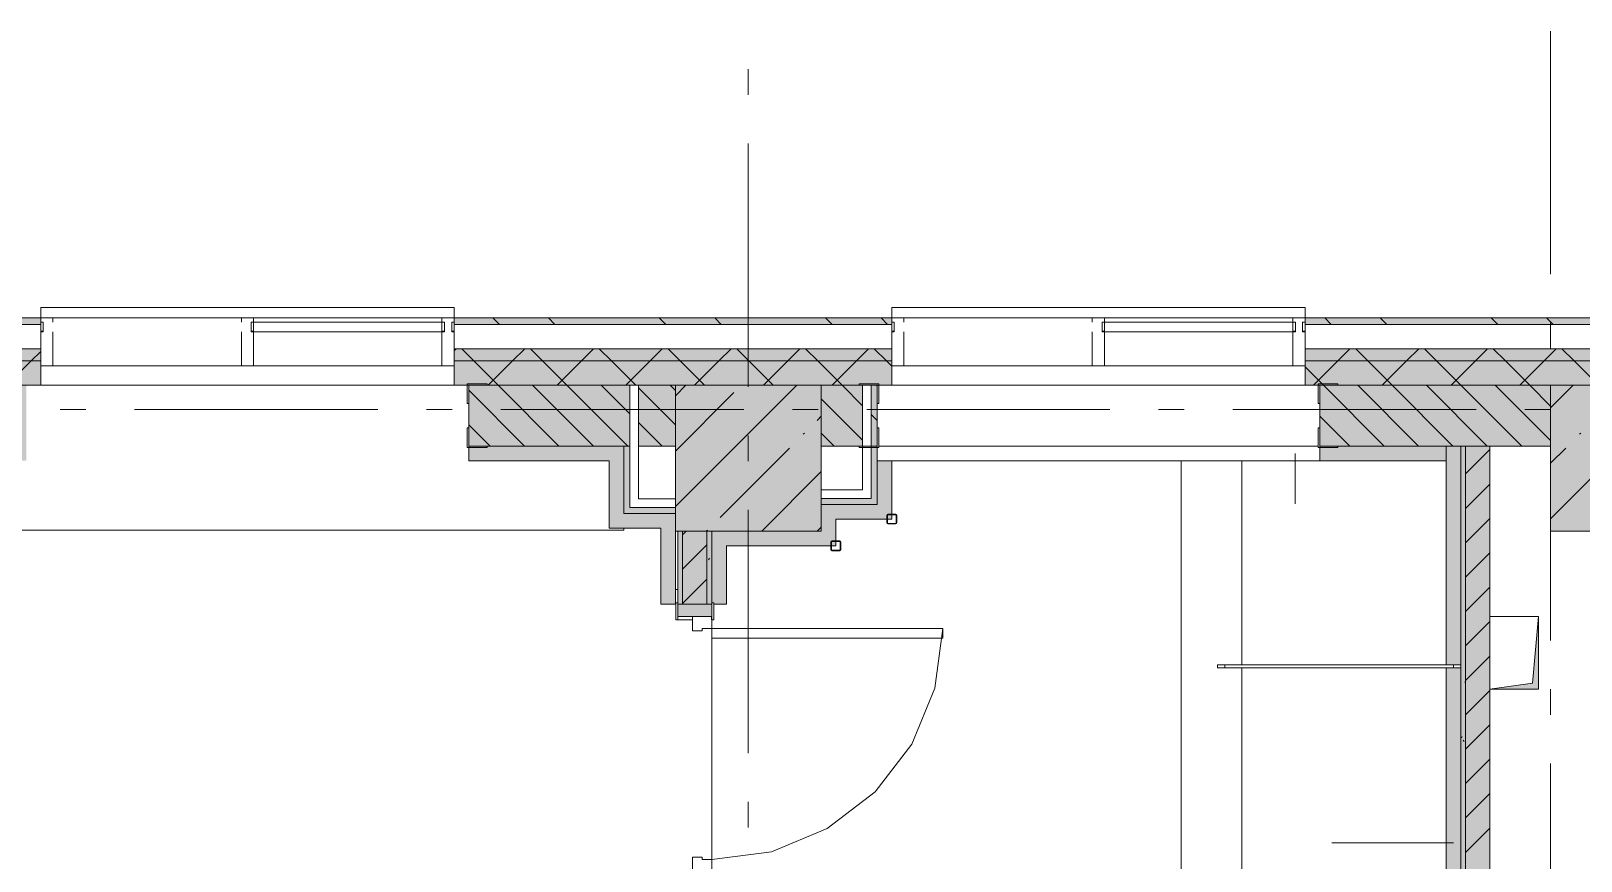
# Model space of a CAD drawing. Header units: millimetres. Extents: x -537608 to 253996, y -217170 to 186033.
# Drawn here: x -329776 to -323401, y -126355 to -122943 of the extents above; entities that cross this region are included whole.
import ezdxf

# ---------------------------------------------------------------- set-up
doc = ezdxf.new("R2010")
doc.units = ezdxf.units.MM
doc.layers.add('PDF _Геометрия', color=7, linetype='Continuous')
doc.layers.add('PDF _Сплошная заливка', color=7, linetype='Continuous', true_color=0xffffff)

msp = doc.modelspace()

# ---------------------------------------------------------------- hatches: boundary and pattern name
at = {"layer": 'PDF _Сплошная заливка', "transparency": 33554559}
h = msp.add_hatch(color=256, dxfattribs=at)
h.paths.add_polyline_path([(-276766.1698, -124149.6224), (-276766.1698, -124122.6244), (-280081.5092, -124122.6244), (-280081.5092, -124149.6224), (-277423.2667, -124149.6224)], flags=0)
h.paths.add_polyline_path([(-281781.5102, -124149.6224), (-281781.5102, -124122.6244), (-282976.5099, -124122.6244), (-282976.5099, -124149.6224), (-282061.2479, -124149.6224)], flags=0)
h.paths.add_polyline_path([(-284676.511, -124149.6224), (-284676.511, -124122.6244), (-288766.5135, -124122.6244), (-288766.5135, -124149.6224), (-285012.6906, -124149.6224)], flags=0)
h.paths.add_polyline_path([(-290466.5125, -124149.6224), (-290466.5125, -124122.6244), (-317511.9667, -124122.6244), (-317511.9667, -124149.6224), (-290493.9411, -124149.6224)], flags=0)
h.paths.add_polyline_path([(-320851.6344, -124149.6224), (-319211.9699, -124149.6224), (-319211.9699, -124122.6244), (-321036.1857, -124122.6244), (-321036.1857, -124149.6224)], flags=0)
h.paths.add_polyline_path([(-322959.8077, -124149.6224), (-322736.1846, -124149.6224), (-322736.1846, -124122.6244), (-324536.1883, -124122.6244), (-324536.1883, -124149.6224), (-323803.077, -124149.6224)], flags=0)
h.paths.add_polyline_path([(-326236.1872, -124149.6224), (-326236.1872, -124122.6244), (-328036.1908, -124122.6244), (-328036.1908, -124149.6224), (-326332.885, -124149.6224)], flags=0)
h.paths.add_polyline_path([(-331441.1878, -124149.6224), (-329736.1897, -124149.6224), (-329736.1897, -124122.6244), (-331441.1878, -124122.6244)], flags=0)
h.paths.add_polyline_path([(-333161.192, -124149.6224), (-333161.192, -124122.6244), (-333373.1891, -124122.6244), (-333373.1891, -124149.6224)], flags=0)
h = msp.add_hatch(color=256, dxfattribs=at)
h.paths.add_polyline_path([(-277423.2667, -124299.6231), (-276766.1698, -124299.6231), (-276766.1698, -124249.6228), (-280081.5092, -124249.6228), (-280081.5092, -124299.6231), (-278266.536, -124299.6231)], flags=0)
h.paths.add_polyline_path([(-281781.5102, -124299.6231), (-281781.5102, -124249.6228), (-282976.5099, -124249.6228), (-282976.5099, -124299.6231), (-282061.2479, -124299.6231)], flags=0)
h.paths.add_polyline_path([(-284676.511, -124299.6231), (-284676.511, -124249.6228), (-288766.5135, -124249.6228), (-288766.5135, -124299.6231), (-285012.6906, -124299.6231)], flags=0)
h.paths.add_polyline_path([(-290493.9411, -124299.6231), (-290466.5125, -124299.6231), (-290466.5125, -124249.6228), (-317511.9667, -124249.6228), (-317511.9667, -124299.6231), (-290915.5758, -124299.6231)], flags=0)
h.paths.add_polyline_path([(-319211.9699, -124299.6231), (-319211.9699, -124249.6228), (-321036.1857, -124249.6228), (-321036.1857, -124299.6231), (-319586.7304, -124299.6231)], flags=0)
h.paths.add_polyline_path([(-326236.1872, -124299.6231), (-326236.1872, -124249.6228), (-328036.1908, -124249.6228), (-328036.1908, -124299.6231), (-326332.885, -124299.6231)], flags=0)
h.paths.add_polyline_path([(-322959.8077, -124299.6231), (-322736.1846, -124299.6231), (-322736.1846, -124249.6228), (-324536.1883, -124249.6228), (-324536.1883, -124299.6231), (-323803.077, -124299.6231)], flags=0)
h.paths.add_polyline_path([(-329736.1897, -124299.6231), (-329736.1897, -124249.6228), (-331441.1878, -124249.6228), (-331441.1878, -124299.6231), (-330127.5969, -124299.6231)], flags=0)
h.paths.add_polyline_path([(-333161.192, -124299.6231), (-333161.192, -124249.6228), (-333373.1891, -124249.6228), (-333373.1891, -124299.6231)], flags=0)
h = msp.add_hatch(color=256, dxfattribs=at)
h.paths.add_polyline_path([(-276766.1698, -124399.6235), (-276766.1698, -124299.6231), (-280081.5092, -124299.6231), (-280081.5092, -124399.6235), (-277423.2667, -124399.6235)], flags=0)
h.paths.add_polyline_path([(-282482.8826, -124399.6235), (-281781.5102, -124399.6235), (-281781.5102, -124299.6231), (-282976.5099, -124299.6231), (-282976.5099, -124399.6235), (-282904.5172, -124399.6235)], flags=0)
h.paths.add_polyline_path([(-284676.511, -124399.6235), (-284676.511, -124299.6231), (-288766.5135, -124299.6231), (-288766.5135, -124399.6235), (-285012.6906, -124399.6235)], flags=0)
h.paths.add_polyline_path([(-290466.5125, -124399.6235), (-290466.5125, -124299.6231), (-317511.9667, -124299.6231), (-317511.9667, -124399.6235), (-290493.9411, -124399.6235)], flags=0)
h.paths.add_polyline_path([(-319211.9699, -124399.6235), (-319211.9699, -124299.6231), (-321036.1857, -124299.6231), (-321036.1857, -124399.6235), (-319586.7304, -124399.6235)], flags=0)
h.paths.add_polyline_path([(-323803.077, -124399.6235), (-322736.1846, -124399.6235), (-322736.1846, -124299.6231), (-324536.1883, -124299.6231), (-324536.1883, -124399.6235), (-324224.7117, -124399.6235)], flags=0)
h.paths.add_polyline_path([(-328036.1908, -124399.6235), (-326236.1872, -124399.6235), (-326236.1872, -124299.6231), (-328036.1908, -124299.6231)], flags=0)
h.paths.add_polyline_path([(-329736.1897, -124399.6235), (-329736.1897, -124299.6231), (-331441.1878, -124299.6231), (-331441.1878, -124399.6235), (-330127.5969, -124399.6235)], flags=0)
h.paths.add_polyline_path([(-333161.192, -124399.6235), (-333161.192, -124299.6231), (-333373.1891, -124299.6231), (-333373.1891, -124399.6235)], flags=0)
h = msp.add_hatch(color=256, dxfattribs=at)
h.paths.add_polyline_path([(-316226.1833, -124649.6246), (-316226.1833, -124399.6235), (-317451.628, -124399.6235), (-317451.628, -124649.6246), (-316406.1833, -124649.6246)], flags=0)
h.paths.add_polyline_path([(-319876.1866, -124649.6246), (-319876.1866, -124399.6235), (-320036.1856, -124399.6235), (-320036.1856, -124649.6246)], flags=0)
h.paths.add_polyline_path([(-320096.1841, -124649.6246), (-320071.184, -124649.6246), (-320071.184, -124399.6235), (-320975.847, -124399.6235), (-320975.847, -124649.6246), (-320429.9997, -124649.6246)], flags=0)
h.paths.add_polyline_path([(-323876.1871, -124649.6246), (-323526.1855, -124649.6246), (-323526.1855, -124399.6235), (-324475.8495, -124399.6235), (-324475.8495, -124649.6246), (-323896.188, -124649.6246)], flags=0)
h.paths.add_polyline_path([(-322926.1872, -124649.6246), (-322795.8473, -124649.6246), (-322795.8473, -124399.6235), (-322926.1872, -124399.6235)], flags=0)
h.paths.add_polyline_path([(-327126.1885, -124649.6246), (-327126.1885, -124399.6235), (-327278.3206, -124399.6235), (-327278.3206, -124649.6246), (-327176.1543, -124649.6246)], flags=0)
h.paths.add_polyline_path([(-330970.8663, -124649.6246), (-329795.8524, -124649.6246), (-329795.8524, -124399.6235), (-331051.1886, -124399.6235), (-331051.1886, -124649.6246), (-330991.1901, -124649.6246)], flags=0)
h.paths.add_polyline_path([(-327975.8478, -124649.6246), (-327313.319, -124649.6246), (-327313.319, -124399.6235), (-327975.8478, -124399.6235)], flags=0)
h.paths.add_polyline_path([(-326526.1901, -124649.6246), (-326355.8484, -124649.6246), (-326355.8484, -124399.6235), (-326526.1901, -124399.6235)], flags=0)
h.paths.add_polyline_path([(-326295.8499, -124649.6246), (-326295.8499, -124399.6235), (-326320.85, -124399.6235), (-326320.85, -124649.6246)], flags=0)
for points in [[(-326996.1888, -124999.6218), (-326526.1901, -124999.6218), (-326526.1901, -124399.6235), (-327126.1885, -124399.6235), (-327126.1885, -124999.6218), (-327096.1892, -124999.6218)], [(-323526.1855, -124999.6218), (-322926.1872, -124999.6218), (-322926.1872, -124399.6235), (-323526.1855, -124399.6235), (-323526.1855, -124649.6246)]]:
    msp.add_hatch(color=256, dxfattribs=at).paths.add_polyline_path(points)
at = {"layer": 'PDF _Сплошная заливка', "true_color": 0xff7d7d, "transparency": 33554559}
h = msp.add_hatch(color=11, dxfattribs=at)
h.paths.add_polyline_path([(-327398.322, -124709.6231), (-327338.3191, -124709.6231), (-327338.3191, -124649.6246), (-327975.8478, -124649.6246), (-327975.8478, -124709.6231)], flags=0)
h.paths.add_polyline_path([(-330991.1901, -124709.6231), (-329795.8524, -124709.6231), (-329795.8524, -124649.6246), (-330991.1901, -124649.6246)], flags=0)
at = {"layer": 'PDF _Сплошная заливка', "true_color": 0xb32d2d, "transparency": 33554559}
h = msp.add_hatch(color=15, dxfattribs=at)
h.paths.add_polyline_path([(-323896.188, -129359.6265), (-323896.188, -128297.6256), (-323956.1865, -128297.6256), (-323956.1865, -129359.6265)], flags=0)
h.paths.add_polyline_path([(-323956.1865, -128285.625), (-323896.188, -128285.625), (-323896.188, -127385.6253), (-323956.1865, -127385.6253)], flags=0)
h.paths.add_polyline_path([(-323896.188, -127373.6248), (-323896.188, -126473.6251), (-323956.1865, -126473.6251), (-323956.1865, -127373.6248), (-323926.1873, -127373.6248)], flags=0)
h.paths.add_polyline_path([(-323896.188, -126461.6245), (-323896.188, -125561.6248), (-323956.1865, -125561.6248), (-323956.1865, -126461.6245), (-323920.0513, -126461.6245)], flags=0)
h.paths.add_polyline_path([(-323896.188, -125549.6242), (-323896.188, -124649.6246), (-323956.1865, -124649.6246), (-323956.1865, -125549.6242), (-323908.0422, -125549.6242)], flags=0)
at = {"layer": 'PDF _Сплошная заливка', "transparency": 33554559}
h = msp.add_hatch(color=256, dxfattribs=at)
h.paths.add_polyline_path([(-323876.1871, -132099.6252), (-323876.1871, -131019.6278), (-323896.188, -131019.6278), (-323896.188, -132099.6252)], flags=0)
h.paths.add_polyline_path([(-323876.1871, -131007.6272), (-323876.1871, -130187.627), (-323896.188, -130187.627), (-323896.188, -131007.6272)], flags=0)
h.paths.add_polyline_path([(-323896.188, -130175.6265), (-323876.1871, -130175.6265), (-323876.1871, -129385.3586), (-323896.188, -129385.3586), (-323896.188, -130159.6257)], flags=0)
h.paths.add_polyline_path([(-323876.1871, -129265.3615), (-323876.1871, -124649.6246), (-323896.188, -124649.6246), (-323896.188, -129265.3615)], flags=0)
h = msp.add_hatch(color=256, dxfattribs=at)
h.paths.add_polyline_path([(-323776.1866, -132099.6252), (-323776.1866, -129365.3577), (-323876.1871, -129365.3577), (-323876.1871, -132099.6252), (-323803.077, -132099.6252)], flags=0)
h.paths.add_polyline_path([(-323876.1871, -129265.3615), (-323776.1866, -129265.3615), (-323776.1866, -124649.6246), (-323876.1871, -124649.6246), (-323876.1871, -128304.4246)], flags=0)
at = {"layer": 'PDF _Сплошная заливка', "true_color": 0x77b143, "transparency": 33554559}
for points in [[(-326332.885, -124889.6231), (-326320.85, -124889.6231), (-326320.85, -124864.623), (-326526.1901, -124864.623), (-326526.1901, -124889.6231), (-326355.8484, -124889.6231)], [(-327126.1885, -124926.6539), (-327126.1885, -124901.6538), (-327338.3191, -124901.6538), (-327338.3191, -124926.6539), (-327176.1543, -124926.6539)]]:
    msp.add_hatch(color=75, dxfattribs=at).paths.add_polyline_path(points)
at = {"layer": 'PDF _Сплошная заливка', "true_color": 0xff7d7d, "transparency": 33554559}
h = msp.add_hatch(color=11, dxfattribs=at)
h.paths.add_polyline_path([(-327186.1871, -132039.6267), (-327126.1885, -132039.6267), (-327126.1885, -130899.6264), (-327186.1871, -130899.6264), (-327186.1871, -131749.6258)], flags=0)
h.paths.add_polyline_path([(-327126.1885, -129749.6256), (-327126.1885, -126449.624), (-327186.1871, -126449.624), (-327186.1871, -129749.6256)], flags=0)
h.paths.add_polyline_path([(-327186.1871, -125299.6231), (-327126.1885, -125299.6231), (-327126.1885, -124926.6539), (-327186.1871, -124926.6539), (-327186.1871, -124986.6524)], flags=0)
at = {"layer": 'PDF _Сплошная заливка', "transparency": 33554559}
h = msp.add_hatch(color=256, dxfattribs=at)
h.paths.add_polyline_path([(-327116.1902, -131739.6254), (-327096.1892, -131739.6254), (-327096.1892, -130899.6264), (-327116.1902, -130899.6264), (-327116.1902, -131157.3868)], flags=0)
h.paths.add_polyline_path([(-327116.1902, -129749.6256), (-327096.1892, -129749.6256), (-327096.1892, -126449.624), (-327116.1902, -126449.624), (-327116.1902, -129744.6264)], flags=0)
h.paths.add_polyline_path([(-327116.1902, -125299.6231), (-327096.1892, -125299.6231), (-327096.1892, -124999.6218), (-327116.1902, -124999.6218), (-327116.1902, -125294.624)], flags=0)
h = msp.add_hatch(color=256, dxfattribs=at)
h.paths.add_polyline_path([(-326976.1878, -131739.6254), (-326976.1878, -130899.6264), (-326996.1888, -130899.6264), (-326996.1888, -131719.6266), (-327096.1892, -131719.6266), (-327096.1892, -131739.6254), (-326996.1888, -131739.6254)], flags=0)
h.paths.add_polyline_path([(-326996.1888, -129749.6256), (-326976.1878, -129749.6256), (-326976.1878, -129365.3577), (-326996.1888, -129365.3577), (-326996.1888, -129730.9078)], flags=0)
h.paths.add_polyline_path([(-326996.1888, -129265.3615), (-326976.1878, -129265.3615), (-326976.1878, -126449.624), (-326996.1888, -126449.624), (-326996.1888, -128304.4246)], flags=0)
h.paths.add_polyline_path([(-326996.1888, -125299.6231), (-326976.1878, -125299.6231), (-326976.1878, -124999.6218), (-326996.1888, -124999.6218), (-326996.1888, -125294.624)], flags=0)
at = {"layer": 'PDF _Сплошная заливка', "true_color": 0x2254ff, "transparency": 33554559}
h = msp.add_hatch(color=160, dxfattribs=at)
h.paths.add_polyline_path([(-326976.1878, -129205.3586), (-326916.1893, -129205.3586), (-326916.1893, -126449.624), (-326968.1875, -126449.624), (-326968.1875, -126454.6231), (-326976.1878, -126454.6231), (-326976.1878, -128304.4246)], flags=0)
h.paths.add_polyline_path([(-326968.1875, -125299.6231), (-326916.1893, -125299.6231), (-326916.1893, -124999.6218), (-326976.1878, -124999.6218), (-326974.9391, -125294.624), (-326968.1875, -125294.624)], flags=0)

# ---------------------------------------------------------------- linework, layer by layer
at = {"layer": 'PDF _Геометрия', "color": 253, "lineweight": 9, "true_color": 0xaaaaaa}
for p, q in [((-323526.1855, -122942.9989), (-323526.1855, -123942.999)), ((-326826.1872, -123099.9536), (-326826.1872, -123205.7885)), ((-326826.1872, -123405.7894), (-326826.1872, -124405.7895)), ((-329736.1897, -124122.6244), (-329736.1897, -124079.6212)), ((-329736.1897, -124079.6212), (-328036.1908, -124079.6212)), ((-328036.1908, -124079.6212), (-328036.1908, -124122.6244)), ((-326236.1872, -124122.6244), (-326236.1872, -124079.6212)), ((-326236.1872, -124079.6212), (-324536.1883, -124079.6212)), ((-324536.1883, -124079.6212), (-324536.1883, -124122.6244)), ((-329736.1897, -124177.6237), (-329726.1914, -124177.6237)), ((-328871.1885, -124177.6237), (-328862.6929, -124177.6237)), ((-328086.1867, -124177.6237), (-328076.1884, -124177.6237)), ((-328046.1892, -124177.6237), (-328036.1908, -124177.6237)), ((-326236.1872, -124177.6237), (-326226.1888, -124177.6237)), ((-325371.1859, -124177.6237), (-325361.1876, -124177.6237)), ((-324586.1885, -124177.6237), (-324576.1858, -124177.6237)), ((-324546.1866, -124177.6237), (-324536.1883, -124177.6237)), ((-323526.1855, -124142.9999), (-323526.1855, -124248.8348)), ((-329550.4543, -124499.6239), (-329656.2849, -124499.6239)), ((-328350.4533, -124499.6239), (-329350.4534, -124499.6239)), ((-328044.6175, -124499.6239), (-328150.4524, -124499.6239)), ((-326844.6165, -124499.6239), (-327844.6209, -124499.6239)), ((-326538.7849, -124499.6239), (-326644.6199, -124499.6239)), ((-325338.784, -124499.6239), (-326338.7841, -124499.6239)), ((-325032.9525, -124499.6239), (-325138.7831, -124499.6239)), ((-323832.9514, -124499.6239), (-324832.9516, -124499.6239)), ((-323527.1156, -124499.6239), (-323632.9505, -124499.6239)), ((-323526.1855, -124448.8314), (-323526.1855, -125448.8316)), ((-326826.1872, -124605.7904), (-326826.1872, -124711.621)), ((-326826.1872, -124911.6219), (-326826.1872, -125911.6221)), ((-327096.1892, -124999.6218), (-327096.1892, -125000.6251)), ((-323576.1858, -125349.6234), (-323776.1866, -125349.6234)), ((-323776.1866, -125349.6234), (-323776.1866, -125649.6247)), ((-323601.1859, -125624.6246), (-323576.1858, -125349.6234)), ((-323576.1858, -125649.6247), (-323576.1858, -125349.6234)), ((-324896.5756, -125549.6242), (-324896.5756, -125561.6248)), ((-324866.5764, -125549.6242), (-324896.5756, -125549.6242)), ((-324896.5756, -125561.6248), (-324866.5764, -125561.6248)), ((-324866.5764, -125549.6242), (-324866.5764, -125561.6248)), ((-323926.1873, -125549.6242), (-324866.5764, -125549.6242)), ((-324866.5764, -125561.6248), (-324866.5764, -125549.6242)), ((-324866.5764, -125561.6248), (-323926.1873, -125561.6248)), ((-323926.1873, -125561.6248), (-323926.1873, -125549.6242)), ((-323926.1873, -125549.6242), (-323926.1873, -125561.6248)), ((-323896.188, -125549.6242), (-323926.1873, -125549.6242)), ((-323926.1873, -125561.6248), (-323896.188, -125561.6248)), ((-323896.188, -125561.6248), (-323896.188, -125549.6242)), ((-323776.1866, -125649.6247), (-323601.1859, -125624.6246)), ((-323776.1866, -125649.6247), (-323576.1858, -125649.6247)), ((-323526.1855, -125648.8324), (-323526.1855, -125754.6674)), ((-323526.1855, -125954.6683), (-323526.1855, -126954.6684)), ((-326826.1872, -126111.623), (-326826.1872, -126217.4579))]:
    msp.add_line(p, q, dxfattribs=at)
at = {"layer": 'PDF _Геометрия', "lineweight": 9}
for p, q in [((-329736.1897, -124122.6244), (-331441.1878, -124122.6244)), ((-329686.1895, -124122.6244), (-329736.1897, -124122.6244)), ((-329736.1897, -124122.6244), (-329736.1897, -124139.624)), ((-329736.1897, -124149.6224), (-329736.1897, -124122.6244)), ((-329686.1895, -124139.624), (-329686.1895, -124122.6244)), ((-329686.1895, -124122.6244), (-328911.1904, -124122.6244)), ((-328861.1902, -124122.6244), (-328911.1904, -124122.6244)), ((-328911.1904, -124122.6244), (-328911.1904, -124139.624)), ((-328861.1902, -124122.6244), (-328086.1867, -124122.6244)), ((-328861.1902, -124139.624), (-328861.1902, -124122.6244)), ((-328036.1908, -124122.6244), (-328086.1867, -124122.6244)), ((-328086.1867, -124122.6244), (-328086.1867, -124139.624)), ((-328036.1908, -124139.624), (-328036.1908, -124122.6244)), ((-326236.1872, -124122.6244), (-328036.1908, -124122.6244)), ((-328036.1908, -124122.6244), (-328036.1908, -124149.6224)), ((-326186.1869, -124122.6244), (-326236.1872, -124122.6244)), ((-326236.1872, -124122.6244), (-326236.1872, -124139.624)), ((-326236.1872, -124149.6224), (-326236.1872, -124122.6244)), ((-326186.1869, -124139.624), (-326186.1869, -124122.6244)), ((-326186.1869, -124122.6244), (-325411.1878, -124122.6244)), ((-325361.1876, -124122.6244), (-325411.1878, -124122.6244)), ((-325411.1878, -124122.6244), (-325411.1878, -124139.624)), ((-325361.1876, -124122.6244), (-324586.1885, -124122.6244)), ((-325361.1876, -124139.624), (-325361.1876, -124122.6244)), ((-324536.1883, -124122.6244), (-324586.1885, -124122.6244)), ((-324586.1885, -124122.6244), (-324586.1885, -124139.624)), ((-324536.1883, -124139.624), (-324536.1883, -124122.6244)), ((-322736.1846, -124122.6244), (-324536.1883, -124122.6244)), ((-324536.1883, -124122.6244), (-324536.1883, -124149.6224)), ((-331441.1878, -124149.6224), (-329736.1897, -124149.6224)), ((-329736.1897, -124139.624), (-329726.1914, -124139.624)), ((-329736.1897, -124249.6228), (-329736.1897, -124149.6224)), ((-329726.1914, -124179.6217), (-329736.1897, -124179.6217)), ((-329736.1897, -124179.6217), (-329736.1897, -124319.624)), ((-329726.1914, -124139.624), (-329726.1914, -124179.6217)), ((-329686.1895, -124319.624), (-329686.1895, -124179.6217)), ((-328911.1904, -124179.6217), (-328911.1904, -124319.624)), ((-328871.1885, -124179.6217), (-328871.1885, -124139.624)), ((-328871.1885, -124139.624), (-328861.1902, -124139.624)), ((-328861.1902, -124179.6217), (-328871.1885, -124179.6217)), ((-328861.1902, -124179.6217), (-328861.1902, -124139.624)), ((-328861.1902, -124139.624), (-328086.1867, -124139.624)), ((-328086.1867, -124179.6217), (-328861.1902, -124179.6217)), ((-328861.1902, -124319.624), (-328861.1902, -124179.6217)), ((-328086.1867, -124139.624), (-328086.1867, -124179.6217)), ((-328086.1867, -124139.624), (-328076.1884, -124139.624)), ((-328076.1884, -124179.6217), (-328086.1867, -124179.6217)), ((-328086.1867, -124179.6217), (-328086.1867, -124319.624)), ((-328076.1884, -124139.624), (-328076.1884, -124179.6217)), ((-328046.1892, -124179.6217), (-328046.1892, -124139.624)), ((-328046.1892, -124139.624), (-328036.1908, -124139.624)), ((-328036.1908, -124179.6217), (-328046.1892, -124179.6217)), ((-328036.1908, -124149.6224), (-328036.1908, -124249.6228)), ((-328036.1908, -124149.6224), (-326236.1872, -124149.6224)), ((-328036.1908, -124319.624), (-328036.1908, -124179.6217)), ((-326236.1872, -124139.624), (-326226.1888, -124139.624)), ((-326236.1872, -124249.6228), (-326236.1872, -124149.6224)), ((-326226.1888, -124179.6217), (-326236.1872, -124179.6217)), ((-326236.1872, -124179.6217), (-326236.1872, -124319.624)), ((-326226.1888, -124139.624), (-326226.1888, -124179.6217)), ((-326186.1869, -124319.624), (-326186.1869, -124179.6217)), ((-325411.1878, -124179.6217), (-325411.1878, -124319.624)), ((-325371.1859, -124179.6217), (-325371.1859, -124139.624)), ((-325371.1859, -124139.624), (-325361.1876, -124139.624)), ((-325361.1876, -124179.6217), (-325371.1859, -124179.6217)), ((-325361.1876, -124179.6217), (-325361.1876, -124139.624)), ((-325361.1876, -124139.624), (-324586.1885, -124139.624)), ((-324586.1885, -124179.6217), (-325361.1876, -124179.6217)), ((-325361.1876, -124319.624), (-325361.1876, -124179.6217)), ((-324586.1885, -124139.624), (-324586.1885, -124179.6217)), ((-324586.1885, -124139.624), (-324576.1858, -124139.624)), ((-324576.1858, -124179.6217), (-324586.1885, -124179.6217)), ((-324586.1885, -124179.6217), (-324586.1885, -124319.624)), ((-324576.1858, -124139.624), (-324576.1858, -124179.6217)), ((-324546.1866, -124179.6217), (-324546.1866, -124139.624)), ((-324546.1866, -124139.624), (-324536.1883, -124139.624)), ((-324536.1883, -124179.6217), (-324546.1866, -124179.6217)), ((-324536.1883, -124149.6224), (-324536.1883, -124249.6228)), ((-324536.1883, -124149.6224), (-322736.1846, -124149.6224)), ((-324536.1883, -124319.624), (-324536.1883, -124179.6217)), ((-331441.1878, -124249.6228), (-329736.1897, -124249.6228)), ((-329736.1897, -124299.6231), (-329736.1897, -124249.6228)), ((-328036.1908, -124257.4036), (-328028.41, -124249.6228)), ((-328036.1908, -124249.6228), (-328036.1908, -124299.6231)), ((-328036.1908, -124249.6228), (-326236.1872, -124249.6228)), ((-327954.9642, -124299.6231), (-328004.9644, -124249.6228)), ((-327795.5637, -124299.6231), (-327745.5635, -124249.6228)), ((-327672.1218, -124299.6231), (-327722.1221, -124249.6228)), ((-327512.7214, -124299.6231), (-327462.7212, -124249.6228)), ((-327389.2796, -124299.6231), (-327439.2798, -124249.6228)), ((-327229.8791, -124299.6231), (-327179.8789, -124249.6228)), ((-327106.4373, -124299.6231), (-327156.4375, -124249.6228)), ((-326947.0368, -124299.6231), (-326897.0366, -124249.6228)), ((-326823.5951, -124299.6231), (-326873.5953, -124249.6228)), ((-326664.1946, -124299.6231), (-326614.1944, -124249.6228)), ((-326540.7527, -124299.6231), (-326590.7529, -124249.6228)), ((-326381.3523, -124299.6231), (-326331.3521, -124249.6228)), ((-326257.9105, -124299.6231), (-326307.9064, -124249.6228)), ((-326236.1872, -124299.6231), (-326236.1872, -124249.6228)), ((-324536.1883, -124249.6228), (-324536.1883, -124299.6231)), ((-324536.1883, -124249.6228), (-322736.1846, -124249.6228)), ((-324401.4521, -124299.6231), (-324351.4518, -124249.6228)), ((-324278.0102, -124299.6231), (-324328.0105, -124249.6228)), ((-324118.6097, -124299.6231), (-324068.6095, -124249.6228)), ((-323995.1679, -124299.6231), (-324045.1639, -124249.6228)), ((-323835.7675, -124299.6231), (-323785.7673, -124249.6228)), ((-323712.3214, -124299.6231), (-323762.3216, -124249.6228)), ((-323552.9209, -124299.6231), (-323502.9207, -124249.6228)), ((-323429.4791, -124299.6231), (-323479.4793, -124249.6228)), ((-331441.1878, -124299.6231), (-329736.1897, -124299.6231)), ((-329875.4644, -124399.6235), (-329775.4639, -124299.6231)), ((-329775.4639, -124299.6231), (-329736.1897, -124260.3488)), ((-329736.1897, -124399.6235), (-329736.1897, -124299.6231)), ((-328036.1908, -124299.6231), (-328036.1908, -124399.6235)), ((-328036.1908, -124299.6231), (-326236.1872, -124299.6231)), ((-327854.9637, -124399.6235), (-327954.9642, -124299.6231)), ((-327895.5641, -124399.6235), (-327795.5637, -124299.6231)), ((-327572.1214, -124399.6235), (-327672.1218, -124299.6231)), ((-327612.7218, -124399.6235), (-327512.7214, -124299.6231)), ((-327289.2792, -124399.6235), (-327389.2796, -124299.6231)), ((-327329.8796, -124399.6235), (-327229.8791, -124299.6231)), ((-327006.4368, -124399.6235), (-327106.4373, -124299.6231)), ((-327047.0373, -124399.6235), (-326947.0368, -124299.6231)), ((-326723.5946, -124399.6235), (-326823.5951, -124299.6231)), ((-326764.195, -124399.6235), (-326664.1946, -124299.6231)), ((-326440.7523, -124399.6235), (-326540.7527, -124299.6231)), ((-326481.3527, -124399.6235), (-326381.3523, -124299.6231)), ((-326236.1872, -124321.342), (-326257.9105, -124299.6231)), ((-326236.1872, -124399.6235), (-326236.1872, -124299.6231)), ((-324536.1883, -124299.6231), (-324536.1883, -124399.6235)), ((-324536.1883, -124299.6231), (-322736.1846, -124299.6231)), ((-324501.4525, -124399.6235), (-324401.4521, -124299.6231)), ((-324178.0098, -124399.6235), (-324278.0102, -124299.6231)), ((-324218.6102, -124399.6235), (-324118.6097, -124299.6231)), ((-323895.1675, -124399.6235), (-323995.1679, -124299.6231)), ((-323935.7636, -124399.6235), (-323835.7675, -124299.6231)), ((-323612.321, -124399.6235), (-323712.3214, -124299.6231)), ((-323652.9213, -124399.6235), (-323552.9209, -124299.6231)), ((-323329.4786, -124399.6235), (-323429.4791, -124299.6231)), ((-329736.1897, -124319.624), (-329686.1895, -124319.624)), ((-329686.1895, -124319.624), (-328911.1904, -124319.624)), ((-328911.1904, -124319.624), (-328861.1902, -124319.624)), ((-328861.1902, -124319.624), (-328086.1867, -124319.624)), ((-328086.1867, -124319.624), (-328036.1908, -124319.624)), ((-326236.1872, -124319.624), (-326186.1869, -124319.624)), ((-326186.1869, -124319.624), (-325411.1878, -124319.624)), ((-325411.1878, -124319.624), (-325361.1876, -124319.624)), ((-325361.1876, -124319.624), (-324586.1885, -124319.624)), ((-324586.1885, -124319.624), (-324536.1883, -124319.624)), ((-324460.8521, -124399.6235), (-324536.1883, -124324.2873)), ((-331441.1878, -124399.6235), (-329736.1897, -124399.6235)), ((-328036.1908, -124399.6235), (-326236.1872, -124399.6235)), ((-327975.8478, -124649.6246), (-327975.8478, -124399.6235)), ((-327975.8478, -124399.6235), (-327313.319, -124399.6235)), ((-327746.3859, -124649.6246), (-327975.8478, -124420.1584)), ((-327604.9669, -124649.6246), (-327854.9637, -124399.6235)), ((-327463.5436, -124649.6246), (-327713.5447, -124399.6235)), ((-327322.1203, -124649.6246), (-327572.1214, -124399.6235)), ((-327313.319, -124517.0025), (-327430.7024, -124399.6235)), ((-327313.319, -124399.6235), (-327278.3206, -124399.6235)), ((-327313.319, -124399.6235), (-327313.319, -124649.6246)), ((-327278.3206, -124399.6235), (-327126.1885, -124399.6235)), ((-327278.3206, -124649.6246), (-327278.3206, -124399.6235)), ((-327126.1885, -124562.7141), (-327278.3206, -124410.582)), ((-327126.1885, -124421.2951), (-327147.8602, -124399.6235)), ((-327126.1885, -124442.3725), (-327083.4394, -124399.6235)), ((-327126.1885, -124898.5708), (-326627.2412, -124399.6235)), ((-326526.1901, -124399.6235), (-327126.1885, -124399.6235)), ((-327126.1885, -124399.6235), (-327126.1885, -124649.6246)), ((-327126.1885, -124399.6235), (-327126.1885, -124649.6246)), ((-327126.1885, -124670.4738), (-326885.3934, -124429.6744)), ((-326526.1901, -124649.6246), (-326526.1901, -124399.6235)), ((-326355.8484, -124399.6235), (-326526.1901, -124399.6235)), ((-326526.1901, -124399.6235), (-326526.1901, -124649.6246)), ((-326355.8484, -124484.5274), (-326440.7523, -124399.6235)), ((-326320.85, -124399.6235), (-326355.8484, -124399.6235)), ((-326355.8484, -124649.6246), (-326355.8484, -124399.6235)), ((-326295.8499, -124399.6235), (-326320.85, -124399.6235)), ((-326320.85, -124649.6246), (-326320.85, -124399.6235)), ((-326295.8499, -124403.1027), (-326299.329, -124399.6235)), ((-326295.8499, -124649.6246), (-326295.8499, -124399.6235)), ((-324536.1883, -124399.6235), (-322736.1846, -124399.6235)), ((-323526.1855, -124399.6235), (-324475.8495, -124399.6235)), ((-324475.8495, -124399.6235), (-324475.8495, -124649.6246)), ((-324210.8509, -124649.6246), (-324460.8521, -124399.6235)), ((-324069.432, -124649.6246), (-324319.4288, -124399.6235)), ((-323928.0087, -124649.6246), (-324178.0098, -124399.6235)), ((-323786.5854, -124649.6246), (-324036.5865, -124399.6235)), ((-323645.1664, -124649.6246), (-323895.1675, -124399.6235)), ((-323526.1855, -124627.1822), (-323753.7442, -124399.6235)), ((-323526.1855, -124485.7589), (-323612.321, -124399.6235)), ((-323526.1855, -124491.9508), (-323433.8625, -124399.6235)), ((-323526.1855, -124948.1447), (-322977.6643, -124399.6235)), ((-322926.1872, -124399.6235), (-323526.1855, -124399.6235)), ((-323526.1855, -124399.6235), (-323526.1855, -124649.6246)), ((-323526.1855, -124649.6246), (-323526.1855, -124399.6235)), ((-326355.8484, -124625.9464), (-326526.1901, -124455.6089)), ((-327887.8091, -124649.6246), (-327975.8478, -124561.5816)), ((-327180.7013, -124649.6246), (-327278.3206, -124552.0053)), ((-326543.2459, -124543.7251), (-326526.1901, -124526.6693)), ((-326295.8499, -124544.5259), (-326320.85, -124519.5258)), ((-324352.2742, -124649.6246), (-324475.8495, -124526.0493)), ((-326600.269, -124600.7482), (-326595.5282, -124596.0074)), ((-326473.5935, -124649.6246), (-326526.1901, -124597.0279)), ((-323406.8903, -124600.7482), (-323402.1495, -124596.0074)), ((-327338.3191, -124649.6246), (-327975.8478, -124649.6246)), ((-327338.3191, -124649.6246), (-327975.8478, -124649.6246)), ((-327975.8478, -124649.6246), (-327975.8478, -124709.6231)), ((-327338.3191, -124709.6231), (-327338.3191, -124649.6246)), ((-327338.3191, -124866.6553), (-327338.3191, -124649.6246)), ((-327313.319, -124649.6246), (-327338.3191, -124649.6246)), ((-327313.319, -124649.6246), (-327313.319, -124866.6553)), ((-327126.1885, -124649.6246), (-327278.3206, -124649.6246)), ((-327278.3206, -124649.6246), (-327278.3206, -124866.6553)), ((-327126.1885, -124649.6246), (-327126.1885, -124999.6218)), ((-326942.4166, -124942.9001), (-326657.2965, -124657.7757)), ((-326526.1901, -124999.6218), (-326526.1901, -124649.6246)), ((-326526.1901, -124649.6246), (-326355.8484, -124649.6246)), ((-326355.8484, -124649.6246), (-326355.8484, -124829.6245)), ((-326320.85, -124864.623), (-326320.85, -124649.6246)), ((-326295.8499, -124649.6246), (-326320.85, -124649.6246)), ((-326295.8499, -124889.6231), (-326295.8499, -124649.6246)), ((-324576.9954, -124679.6238), (-324576.9954, -124886.4066)), ((-324475.8495, -124649.6246), (-323956.1865, -124649.6246)), ((-323956.1865, -124649.6246), (-324475.8495, -124649.6246)), ((-324475.8495, -124649.6246), (-324475.8495, -124709.6231)), ((-323896.188, -124649.6246), (-323956.1865, -124649.6246)), ((-323956.1865, -124649.6246), (-323896.188, -124649.6246)), ((-323956.1865, -124709.6231), (-323956.1865, -124649.6246)), ((-323876.1871, -124649.6246), (-323896.188, -124649.6246)), ((-323896.188, -124649.6246), (-323896.188, -125549.6242)), ((-323896.188, -125549.6242), (-323896.188, -124649.6246)), ((-323776.1866, -124649.6246), (-323876.1871, -124649.6246)), ((-323876.1871, -129265.3615), (-323876.1871, -124649.6246)), ((-323876.1871, -124764.3082), (-323776.1866, -124664.3077)), ((-323776.1866, -129265.3615), (-323776.1866, -124649.6246)), ((-323776.1866, -124649.6246), (-323526.1855, -124649.6246)), ((-323526.1855, -124649.6246), (-323526.1855, -124999.6218)), ((-323526.1855, -124720.0477), (-323463.9135, -124657.7757)), ((-327975.8478, -124709.6231), (-327398.322, -124709.6231)), ((-327398.322, -124709.6231), (-327398.322, -124986.6524)), ((-327338.3191, -124926.6539), (-327338.3191, -124709.6231)), ((-326771.0457, -124999.6218), (-326526.1901, -124754.7663)), ((-326235.847, -124709.6231), (-326295.8499, -124709.6231)), ((-326295.8499, -124709.6231), (-326295.8499, -124889.6231)), ((-326235.847, -124889.6231), (-326235.847, -124709.6231)), ((-324475.8495, -124709.6231), (-326235.847, -124709.6231)), ((-324475.8495, -124709.6231), (-323956.1865, -124709.6231)), ((-323956.1865, -124709.6231), (-323956.1865, -125549.6242)), ((-323876.1871, -124905.7314), (-323776.1866, -124805.731)), ((-327338.3191, -124901.6538), (-327338.3191, -124866.6553)), ((-327313.319, -124866.6553), (-327313.319, -124901.6538)), ((-327278.3206, -124866.6553), (-327126.1885, -124866.6553)), ((-327126.1885, -124866.6553), (-327126.1885, -124901.6538)), ((-326355.8484, -124829.6245), (-326526.1901, -124829.6245)), ((-326526.1901, -124829.6245), (-326526.1901, -124864.623)), ((-326526.1901, -124864.623), (-326526.1901, -124889.6231)), ((-326526.1901, -124864.623), (-326355.8484, -124864.623)), ((-326466.1873, -124889.6231), (-326526.1901, -124889.6231)), ((-326526.1901, -124889.6231), (-326526.1901, -124999.6218)), ((-326526.1901, -124889.6231), (-326355.8484, -124889.6231)), ((-326295.8499, -124889.6231), (-326466.1873, -124889.6231)), ((-326355.8484, -124864.623), (-326320.85, -124864.623)), ((-326355.8484, -124889.6231), (-326320.85, -124889.6231)), ((-326320.85, -124889.6231), (-326295.8499, -124889.6231)), ((-326235.847, -124949.6216), (-326235.847, -124889.6231)), ((-327338.3191, -124926.6539), (-327338.3191, -124901.6538)), ((-327186.1871, -124926.6539), (-327338.3191, -124926.6539)), ((-327126.1885, -124926.6539), (-327338.3191, -124926.6539)), ((-327313.319, -124901.6538), (-327126.1885, -124901.6538)), ((-327126.1885, -124926.6539), (-327186.1871, -124926.6539)), ((-327126.1885, -124901.6538), (-327126.1885, -124926.6539)), ((-327126.1885, -125299.6231), (-327126.1885, -124926.6539)), ((-326466.1873, -124999.6218), (-326466.1873, -124949.6216)), ((-326466.1873, -124949.6216), (-326235.847, -124949.6216)), ((-326254.6767, -124930.7962), (-326255.8479, -124933.6251)), ((-326255.8479, -124933.6251), (-326255.8479, -124965.6223)), ((-326251.8477, -124929.6249), (-326254.6767, -124930.7962)), ((-326253.85, -124933.6251), (-326253.2644, -124932.2085)), ((-326253.85, -124965.6223), (-326253.85, -124933.6251)), ((-326253.2644, -124932.2085), (-326251.8477, -124931.6229)), ((-326219.8505, -124929.6249), (-326251.8477, -124929.6249)), ((-326251.8477, -124931.6229), (-326219.8505, -124931.6229)), ((-326217.0216, -124930.7962), (-326219.8505, -124929.6249)), ((-326219.8505, -124931.6229), (-326218.4339, -124932.2085)), ((-326218.4339, -124932.2085), (-326217.8483, -124933.6251)), ((-326217.8483, -124933.6251), (-326217.8483, -124965.6223)), ((-326215.8503, -124933.6251), (-326217.0216, -124930.7962)), ((-326215.8503, -124965.6223), (-326215.8503, -124933.6251)), ((-323876.1871, -125047.1505), (-323776.1866, -124947.15)), ((-327398.322, -124986.6524), (-327338.3191, -124986.6524)), ((-327338.3191, -124986.6524), (-327186.1871, -124986.6524)), ((-327186.1871, -124986.6524), (-327186.1871, -125299.6231)), ((-327126.1885, -124999.6218), (-327116.1902, -124999.6218)), ((-327096.1892, -124999.6218), (-327116.1902, -124999.6218)), ((-327116.1902, -124999.6218), (-327116.1902, -125294.624)), ((-327116.1902, -124999.6218), (-327096.1892, -124999.6218)), ((-327096.1892, -125014.46), (-327081.3511, -124999.6218)), ((-326996.1888, -124999.6218), (-327096.1892, -124999.6218)), ((-327096.1892, -124999.6218), (-327096.1892, -125299.6231)), ((-327096.1892, -124999.6218), (-326996.1888, -124999.6218)), ((-326999.1427, -124999.6218), (-326994.699, -124995.1825)), ((-326976.1878, -124999.6218), (-326996.1888, -124999.6218)), ((-326996.1888, -124999.6218), (-326996.1888, -125299.6231)), ((-326996.1888, -124999.6218), (-326976.1878, -124999.6218)), ((-326916.1893, -124999.6218), (-326976.1878, -124999.6218)), ((-326976.1878, -124999.6218), (-326976.1878, -125294.624)), ((-326976.1878, -125294.624), (-326976.1878, -124999.6218)), ((-326976.1878, -124999.6218), (-326526.1901, -124999.6218)), ((-326526.1901, -124999.6218), (-326916.1893, -124999.6218)), ((-326542.9445, -124999.6218), (-326526.1901, -124982.8675)), ((-326466.1873, -125059.6247), (-326466.1873, -124999.6218)), ((-326255.8479, -124965.6223), (-326254.6767, -124968.4513)), ((-326254.6767, -124968.4513), (-326251.8477, -124969.6226)), ((-326253.2644, -124967.039), (-326253.85, -124965.6223)), ((-326251.8477, -124967.6246), (-326253.2644, -124967.039)), ((-326219.8505, -124967.6246), (-326251.8477, -124967.6246)), ((-326251.8477, -124969.6226), (-326219.8505, -124969.6226)), ((-326218.4339, -124967.039), (-326219.8505, -124967.6246)), ((-326219.8505, -124969.6226), (-326217.0216, -124968.4513)), ((-326217.8483, -124965.6223), (-326218.4339, -124967.039)), ((-326217.0216, -124968.4513), (-326215.8503, -124965.6223)), ((-323526.1855, -124999.6218), (-323326.1889, -124999.6218)), ((-327096.1892, -125155.8833), (-326996.1888, -125055.8828)), ((-326916.1893, -125299.6231), (-326916.1893, -125059.6247)), ((-326916.1893, -125059.6247), (-326466.1873, -125059.6247)), ((-326485.0171, -125040.7949), (-326486.1883, -125043.6239)), ((-326486.1883, -125043.6239), (-326486.1883, -125075.6254)), ((-326486.1883, -125075.6254), (-326485.0171, -125078.4501)), ((-326482.1881, -125039.6238), (-326485.0171, -125040.7949)), ((-326485.0171, -125078.4501), (-326482.1881, -125079.6256)), ((-326484.1903, -125043.6239), (-326483.6004, -125042.2073)), ((-326484.1903, -125075.6254), (-326484.1903, -125043.6239)), ((-326483.6004, -125077.0378), (-326484.1903, -125075.6254)), ((-326483.6004, -125042.2073), (-326482.1881, -125041.6217)), ((-326482.1881, -125077.6234), (-326483.6004, -125077.0378)), ((-326450.1866, -125039.6238), (-326482.1881, -125039.6238)), ((-326482.1881, -125041.6217), (-326450.1866, -125041.6217)), ((-326450.1866, -125077.6234), (-326482.1881, -125077.6234)), ((-326482.1881, -125079.6256), (-326450.1866, -125079.6256)), ((-326447.3619, -125040.7949), (-326450.1866, -125039.6238)), ((-326450.1866, -125041.6217), (-326448.7742, -125042.2073)), ((-326448.7742, -125077.0378), (-326450.1866, -125077.6234)), ((-326450.1866, -125079.6256), (-326447.3619, -125078.4501)), ((-326448.7742, -125042.2073), (-326448.1886, -125043.6239)), ((-326448.1886, -125075.6254), (-326448.7742, -125077.0378)), ((-326448.1886, -125043.6239), (-326448.1886, -125075.6254)), ((-326446.1864, -125043.6239), (-326447.3619, -125040.7949)), ((-326447.3619, -125078.4501), (-326446.1864, -125075.6254)), ((-326446.1864, -125075.6254), (-326446.1864, -125043.6239)), ((-323876.1871, -125188.5738), (-323776.1866, -125088.5733)), ((-327096.1892, -125297.3022), (-326996.1888, -125197.3018)), ((-323876.1871, -125329.9927), (-323776.1866, -125229.9966)), ((-327186.1871, -125299.6231), (-327126.1885, -125299.6231)), ((-327116.1902, -125294.624), (-327124.1906, -125294.624)), ((-327124.1906, -125294.624), (-327124.1906, -125364.6252)), ((-327116.1902, -125364.6252), (-327116.1902, -125294.624)), ((-326976.1878, -125299.6231), (-327116.1902, -125299.6231)), ((-327116.1902, -125299.6231), (-327116.1902, -125349.6234)), ((-326968.1875, -125294.624), (-326976.1878, -125294.624)), ((-326976.1878, -125294.624), (-326976.1878, -125364.6252)), ((-326976.1878, -125349.6234), (-326976.1878, -125299.6231)), ((-326968.1875, -125364.6252), (-326968.1875, -125294.624)), ((-326968.1875, -125299.6231), (-326916.1893, -125299.6231)), ((-327124.1906, -125364.6252), (-327116.1902, -125364.6252)), ((-327116.1902, -125349.6234), (-326976.1878, -125349.6234)), ((-327056.1874, -125349.6234), (-327116.1902, -125349.6234)), ((-327116.1902, -125349.6234), (-327116.1902, -125364.6252)), ((-327116.1902, -125364.6252), (-327056.1874, -125364.6252)), ((-326976.1878, -125349.6234), (-327056.1874, -125349.6234)), ((-327056.1874, -125349.6234), (-327056.1874, -125409.6219)), ((-327056.1874, -125364.6252), (-327056.1874, -125349.6234)), ((-327016.1898, -125409.6219), (-327016.1898, -125399.6236)), ((-327016.1898, -125399.6236), (-326976.1878, -125399.6236)), ((-326976.1878, -125349.6234), (-326977.1869, -125349.6234)), ((-326977.1869, -125349.6234), (-326977.1869, -125364.6252)), ((-326977.1869, -125364.6252), (-326976.1878, -125364.6252)), ((-326976.1878, -125399.6236), (-326976.1878, -125349.6234)), ((-326976.1878, -125364.6252), (-326976.1878, -125349.6234)), ((-326976.1878, -125364.6252), (-326968.1875, -125364.6252)), ((-326026.188, -125399.6236), (-326976.1878, -125399.6236)), ((-326976.1878, -125399.6236), (-326976.1878, -125439.6255)), ((-326058.5598, -125645.5039), (-326026.188, -125399.6236)), ((-326026.188, -125439.6255), (-326026.188, -125399.6236)), ((-323876.1871, -125471.416), (-323776.1866, -125371.4155)), ((-327056.1874, -125409.6219), (-327016.1898, -125409.6219)), ((-326976.1878, -125439.6255), (-326026.188, -125439.6255)), ((-323876.1871, -125612.8393), (-323776.1866, -125512.8389)), ((-323956.1865, -125561.6248), (-323956.1865, -126461.6245)), ((-323896.188, -125561.6248), (-323896.188, -126461.6245)), ((-323896.188, -126461.6245), (-323896.188, -125561.6248)), ((-326153.462, -125874.6257), (-326058.5598, -125645.5039)), ((-323876.1871, -125754.2583), (-323776.1866, -125654.2579)), ((-323876.1871, -125895.6816), (-323776.1866, -125795.6811)), ((-326304.4358, -126071.3756), (-326153.462, -125874.6257)), ((-323876.1871, -126037.1006), (-323776.1866, -125937.1001)), ((-326501.19, -126222.3494), (-326304.4358, -126071.3756)), ((-323876.1871, -126178.5239), (-323776.1866, -126078.5234)), ((-326730.3118, -126317.2517), (-326501.19, -126222.3494)), ((-323876.1871, -126319.9429), (-323776.1866, -126219.9424)), ((-323926.1873, -126281.5083), (-324426.1895, -126281.5083)), ((-327016.1898, -126339.6252), (-327056.1874, -126339.6252)), ((-327056.1874, -126339.6252), (-327056.1874, -126399.6237)), ((-327016.1898, -126349.6235), (-327016.1898, -126339.6252)), ((-326976.1878, -126349.6235), (-327016.1898, -126349.6235)), ((-326976.1878, -126349.6235), (-326730.3118, -126317.2517)), ((-326976.1878, -126399.6237), (-326976.1878, -126349.6235))]:
    msp.add_line(p, q, dxfattribs=at)
at = {"layer": 'PDF _Геометрия', "color": 8, "lineweight": 9, "true_color": 0x787878}
for p, q in [((-327849.7407, -124149.6224), (-327876.743, -124122.6244)), ((-327621.6437, -124149.6224), (-327648.6418, -124122.6244)), ((-327165.4455, -124149.6224), (-327192.4478, -124122.6244)), ((-326937.3485, -124149.6224), (-326964.3466, -124122.6244)), ((-326481.1504, -124149.6224), (-326508.1527, -124122.6244)), ((-326253.0534, -124149.6224), (-326280.0515, -124122.6244)), ((-324428.2649, -124149.6224), (-324455.263, -124122.6244)), ((-324200.1637, -124149.6224), (-324227.1661, -124122.6244)), ((-323743.9655, -124149.6224), (-323770.9679, -124122.6244)), ((-323515.8685, -124149.6224), (-323542.8709, -124122.6244)), ((-326986.3498, -125111.0459), (-326989.6998, -125116.8502)), ((-323896.0976, -125637.1419), (-323896.188, -125636.9869)), ((-323876.1871, -125616.8912), (-323879.2443, -125622.1831)), ((-323889.501, -125843.1495), (-323892.8552, -125848.9581)), ((-323882.4866, -125863.9169), (-323885.8409, -125858.1082))]:
    msp.add_line(p, q, dxfattribs=at)
at = {"layer": 'PDF _Геометрия', "color": 9, "lineweight": 9, "true_color": 0xc0c0c0}
for p, q in [((-328036.1908, -124399.6235), (-329736.1897, -124399.6235)), ((-324536.1883, -124399.6235), (-326236.1872, -124399.6235)), ((-326289.8474, -124649.6246), (-324481.8477, -124649.6246)), ((-325046.1888, -129205.3586), (-325046.1888, -124709.6231)), ((-324796.1876, -124709.6231), (-324796.1876, -125549.6242)), ((-330991.1901, -124994.6227), (-327338.3191, -124994.6227)), ((-327338.3191, -124994.6227), (-327338.3191, -124986.6524)), ((-327116.1902, -125239.6246), (-327126.1885, -125239.6246)), ((-326976.1878, -125439.6255), (-326976.1878, -126349.6235)), ((-326976.1878, -126349.6235), (-326976.1878, -125439.6255)), ((-324796.1876, -125561.6248), (-324796.1876, -126461.6245))]:
    msp.add_line(p, q, dxfattribs=at)
at = {"layer": 'PDF _Геометрия', "color": 253, "lineweight": 20, "true_color": 0xaaaaaa}
for p, q in [((-327900.8518, -124393.6253), (-327981.8502, -124393.6253)), ((-327981.8502, -124393.6253), (-327981.8502, -124474.6238)), ((-327975.8478, -124474.6238), (-327975.8478, -124399.6235)), ((-327975.8478, -124399.6235), (-327900.8518, -124399.6235)), ((-327900.8518, -124399.6235), (-327900.8518, -124393.6253)), ((-326289.8474, -124393.6253), (-326370.8502, -124393.6253)), ((-326370.8502, -124393.6253), (-326370.8502, -124399.6235)), ((-326370.8502, -124399.6235), (-326295.8499, -124399.6235)), ((-326295.8499, -124399.6235), (-326295.8499, -124474.6238)), ((-326289.8474, -124474.6238), (-326289.8474, -124393.6253)), ((-324400.8492, -124393.6253), (-324481.8477, -124393.6253)), ((-324481.8477, -124393.6253), (-324481.8477, -124474.6238)), ((-324475.8495, -124474.6238), (-324475.8495, -124399.6235)), ((-324475.8495, -124399.6235), (-324400.8492, -124399.6235)), ((-324400.8492, -124399.6235), (-324400.8492, -124393.6253)), ((-327981.8502, -124474.6238), (-327975.8478, -124474.6238)), ((-326295.8499, -124474.6238), (-326289.8474, -124474.6238)), ((-324481.8477, -124474.6238), (-324475.8495, -124474.6238)), ((-327975.8478, -124574.6243), (-327981.8502, -124574.6243)), ((-327981.8502, -124574.6243), (-327981.8502, -124655.6227)), ((-327975.8478, -124649.6246), (-327975.8478, -124574.6243)), ((-326289.8474, -124574.6243), (-326295.8499, -124574.6243)), ((-326295.8499, -124574.6243), (-326295.8499, -124649.6246)), ((-326289.8474, -124655.6227), (-326289.8474, -124574.6243)), ((-324475.8495, -124574.6243), (-324481.8477, -124574.6243)), ((-324481.8477, -124574.6243), (-324481.8477, -124655.6227)), ((-324475.8495, -124649.6246), (-324475.8495, -124574.6243)), ((-327981.8502, -124655.6227), (-327900.8518, -124655.6227)), ((-327900.8518, -124649.6246), (-327975.8478, -124649.6246)), ((-327900.8518, -124655.6227), (-327900.8518, -124649.6246)), ((-326295.8499, -124649.6246), (-326370.8502, -124649.6246)), ((-326370.8502, -124649.6246), (-326370.8502, -124655.6227)), ((-326370.8502, -124655.6227), (-326289.8474, -124655.6227)), ((-324481.8477, -124655.6227), (-324400.8492, -124655.6227)), ((-324400.8492, -124649.6246), (-324475.8495, -124649.6246)), ((-324400.8492, -124655.6227), (-324400.8492, -124649.6246))]:
    msp.add_line(p, q, dxfattribs=at)
at = {"layer": 'PDF _Сплошная заливка', "color": 75, "lineweight": 35, "true_color": 0x77b143, "transparency": 33554559}
for points in [[(-327313.319, -124901.6538), (-327313.319, -124649.6246), (-327338.3191, -124901.6538), (-327338.3191, -124649.6246)], [(-326295.8499, -124889.6231), (-326295.8499, -124649.6246), (-326320.85, -124889.6231), (-326320.85, -124649.6246)]]:
    msp.add_solid(points, dxfattribs=at)
at = {"layer": 'PDF _Сплошная заливка', "color": 160, "lineweight": 35, "true_color": 0x2254ff, "transparency": 33554559}
for points in [[(-324475.8495, -124709.6231), (-323956.1865, -124709.6231), (-324475.8495, -124649.6246), (-323956.1865, -124649.6246)], [(-326235.847, -124889.6231), (-326235.847, -124709.6231), (-326295.8499, -124889.6231), (-326295.8499, -124709.6231)], [(-326466.1873, -124999.6218), (-326466.1873, -124889.6231), (-326526.1901, -124999.6218), (-326526.1901, -124889.6231)], [(-326466.1873, -124949.6216), (-326235.847, -124949.6216), (-326466.1873, -124889.6231), (-326235.847, -124889.6231)], [(-326916.1893, -125059.6247), (-326466.1873, -125059.6247), (-326916.1893, -124999.6218), (-326466.1873, -124999.6218)]]:
    msp.add_solid(points, dxfattribs=at)
at = {"layer": 'PDF _Сплошная заливка', "color": 11, "lineweight": 35, "true_color": 0xff7d7d, "transparency": 33554559}
for points in [[(-327338.3191, -124986.6524), (-327338.3191, -124709.6231), (-327398.322, -124986.6524), (-327398.322, -124709.6231)], [(-327186.1871, -124986.6524), (-327186.1871, -124926.6539), (-327338.3191, -124986.6524), (-327338.3191, -124926.6539)]]:
    msp.add_solid(points, dxfattribs=at)
at = {"layer": 'PDF _Сплошная заливка', "lineweight": 35, "transparency": 33554559}
msp.add_solid([(-326996.1888, -125299.6231), (-326996.1888, -124999.6218), (-327096.1892, -125299.6231), (-327096.1892, -124999.6218)], dxfattribs=at)
at = {"layer": 'PDF _Сплошная заливка', "color": 7, "lineweight": 35, "true_color": 0xf4f4f4, "transparency": 33554559}
msp.add_solid([(-326976.1878, -125349.6234), (-326976.1878, -125299.6231), (-327116.1902, -125349.6234), (-327116.1902, -125299.6231)], dxfattribs=at)
at = {"layer": 'PDF _Сплошная заливка', "color": 254, "lineweight": 35, "true_color": 0xe2e2e2, "transparency": 33554559}
msp.add_solid([(-323576.1858, -125649.6247), (-323576.1858, -125349.6234), (-323776.1866, -125649.6247), (-323601.1859, -125624.6246)], dxfattribs=at)

doc.saveas('drawing.dxf')
